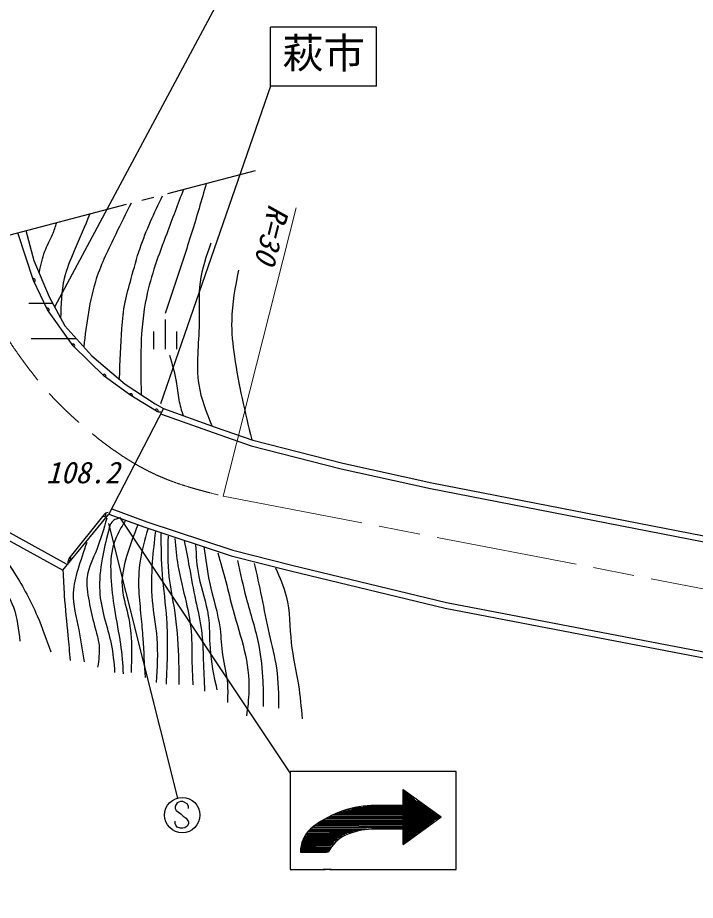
# Model space of a CAD drawing. Units: millimetres, scale not verified. Extents: x 40000 to 680000, y 20000 to 380000.
# Drawn here: x 99644 to 157149, y 262412 to 337259 of the extents above; entities that cross this region are included whole.
import ezdxf
from ezdxf.enums import TextEntityAlignment as Align

# ---------------------------------------------------------------- set-up
doc = ezdxf.new("R2010")
doc.units = ezdxf.units.MM
doc.header["$LTSCALE"] = 1000
doc.linetypes.add('CHAIN', pattern=[18.5, 12, -1.5, 3.5, -1.5])
for name, color, linetype, lineweight in [('M-BGD', 7, 'Continuous', 25), ('M-BMK', 2, 'CHAIN', 13), ('M-BMK-SRVR', 3, 'Continuous', 25), ('M-STR-HTXT', 7, 'Continuous', 13), ('M-STR-STR3', 7, 'Continuous', 25), ('M-STR-STRC', 7, 'Continuous', 25)]:
    doc.layers.add(name, color=color, linetype=linetype, lineweight=lineweight)
doc.styles.add('ＭＳ ゴシック', font='')
doc.styles.get('ＭＳ ゴシック').set_extended_font_data('MS Gothic')

msp = doc.modelspace()

# ---------------------------------------------------------------- linework, layer by layer
at = {"layer": 'M-BGD'}
for p, q in [((100995, 314978), (99658, 319027)), ((100338, 319204), (101007, 316679)), ((101007, 316679), (102329, 313581)), ((102170, 312481), (100995, 314978)), ((100590, 313056), (102613, 313052)), ((102329, 313581), (103650, 311121)), ((104344, 309426), (102170, 312481)), ((112163, 311660), (112163, 309160)), ((103650, 311121), (105951, 308571)), ((111163, 310660), (111163, 309160)), ((113163, 309160), (113163, 310660)), ((100789, 310056), (104618, 310048)), ((106988, 306870), (104344, 309426)), ((105951, 308571), (108759, 306174)), ((109250, 305225), (106988, 306870)), ((108759, 306174), (111320, 304514)), ((111424, 303903), (109250, 305225)), ((112029, 304116), (107394, 295160)), ((111320, 304514), (112029, 304116)), ((112029, 304116), (116404, 302541)), ((111860, 303645), (116238, 302069)), ((116404, 302541), (119613, 301434)), ((116238, 302069), (119469, 300955)), ((119469, 300955), (127108, 299009)), ((119613, 301434), (127224, 299496)), ((86912, 300219), (103765, 290941)), ((86950, 299513), (103476, 290416)), ((127224, 299496), (134786, 297815)), ((127108, 299009), (134684, 297326)), ((134684, 297326), (267222, 271579)), ((134786, 297815), (267341, 272065)), ((103476, 290416), (107394, 295160)), ((104020, 291385), (106986, 295109)), ((107394, 295160), (110450, 294049)), ((107626, 295607), (110614, 294521)), ((110614, 294521), (117897, 292114)), ((110450, 294049), (117756, 291634)), ((117897, 292114), (122906, 290827)), ((117756, 291634), (122786, 290342)), ((122906, 290827), (136030, 287669)), ((122786, 290342), (135924, 287180)), ((136030, 287669), (265070, 262903)), ((135924, 287180), (264976, 262412))]:
    msp.add_line(p, q, dxfattribs=at)
for centre, radius, start, end in [((100995, 314978), 150, 295.20112, 108.27879), ((102170, 312481), 150, 305.43331, 115.20112), ((104344, 309426), 150, 315.97102, 125.43331), ((106988, 306870), 150, 323.97263, 135.97102), ((109250, 305225), 150, 328.69588, 143.97263), ((111424, 303903), 150, 328.69588, 148.69588), ((111683, 304331), 500, 238.69588, 283.69588), ((106986, 295109), 150, 231.46593, 51.46593), ((107377, 294798), 500, 96.46593, 141.46593), ((104411, 291074), 500, 141.46593, 186.46593), ((104020, 291385), 150, 231.46593, 51.46593)]:
    msp.add_arc(centre, radius, start, end, dxfattribs=at)
for points, knots in [([(113715, 322702), (113241, 321450), (112767, 320198), (112292, 318939), (111623, 317165), (110952, 315378), (110569, 313540), (110011, 310861), (110067, 308075), (110123, 305290)], [0, 0, 0, 0, 1, 1, 1, 2, 2, 2, 3, 3, 3, 3]), ([(115655, 323210), (115246, 321796), (114838, 320382), (114398, 318977), (113969, 317606), (113510, 316244), (113058, 314880), (112758, 313975), (112460, 313068), (112163, 312162)], [0, 0, 0, 0, 1, 1, 1, 2, 2, 2, 3, 3, 3, 3]), ([(108293, 306659), (108335, 308074), (108377, 309490), (108486, 310904), (108544, 311648), (108619, 312392), (108764, 313123), (108898, 313803), (109092, 314472), (109279, 315143), (109519, 316006), (109746, 316872), (110031, 317717), (110545, 319242), (111243, 320700), (111942, 322158)], [0, 0, 0, 0, 1, 1, 1, 2, 2, 2, 3, 3, 3, 4, 4, 4, 5, 5, 5, 5]), ([(109266, 321539), (108833, 320661), (108399, 319783), (107965, 318901), (107355, 317661), (106744, 316413), (106319, 315110), (105715, 313261), (105485, 311302), (105254, 309342)], [0, 0, 0, 0, 1, 1, 1, 2, 2, 2, 3, 3, 3, 3]), ([(105782, 320628), (105335, 319583), (104889, 318538), (104442, 317484), (104118, 316718), (103794, 315947), (103600, 315148), (103337, 314061), (103316, 312921), (103295, 311782)], [0, 0, 0, 0, 1, 1, 1, 2, 2, 2, 3, 3, 3, 3]), ([(101494, 315684), (101614, 316284), (101734, 316883), (101953, 317446), (102142, 317928), (102404, 318383), (102604, 318863), (102745, 319198), (102856, 319545), (102967, 319892)], [0, 0, 0, 0, 1, 1, 1, 2, 2, 2, 3, 3, 3, 3]), ([(116045, 318135), (115660, 317047), (115275, 315960), (115126, 314842), (114972, 313690), (115068, 312506), (115049, 311319), (115022, 309577), (114748, 307827), (115011, 306150), (115198, 304957), (115656, 303801), (116114, 302645)], [0, 0, 0, 0, 1, 1, 1, 2, 2, 2, 3, 3, 3, 4, 4, 4, 4]), ([(118381, 315838), (118108, 314425), (117835, 313012), (117806, 311587), (117786, 310567), (117891, 309541), (118036, 308524), (118377, 306140), (118939, 303806), (119502, 301472)], [0, 0, 0, 0, 1, 1, 1, 2, 2, 2, 3, 3, 3, 3]), ([(112522, 308639), (112746, 307905), (112970, 307171), (113096, 306418), (113184, 305897), (113225, 305366), (113326, 304848), (113413, 304400), (113545, 303961), (113676, 303523)], [0, 0, 0, 0, 1, 1, 1, 2, 2, 2, 3, 3, 3, 3]), ([(77857, 303538), (78965, 302938), (80072, 302339), (81180, 301738), (82883, 300816), (84588, 299893), (86166, 298761), (86768, 298328), (87353, 297865), (88000, 297515), (88634, 297172), (89329, 296936), (89974, 296615), (91183, 296011), (92219, 295104), (93263, 294226), (94183, 293452), (95109, 292701), (95963, 291872), (96647, 291208), (97284, 290494), (97867, 289725), (98444, 288965), (98967, 288150), (99286, 287267), (99616, 286357), (99728, 285376), (99840, 284394)], [0, 0, 0, 0, 1, 1, 1, 2, 2, 2, 3, 3, 3, 4, 4, 4, 5, 5, 5, 6, 6, 6, 7, 7, 7, 8, 8, 8, 9, 9, 9, 9]), ([(86314, 299342), (87162, 298897), (88010, 298452), (88844, 297981), (89732, 297479), (90604, 296947), (91500, 296462), (92553, 295891), (93638, 295384), (94678, 294777), (95705, 294178), (96688, 293481), (97512, 292633), (98234, 291889), (98833, 291028), (99388, 290144), (100114, 288987), (100765, 287790), (101303, 286544), (101734, 285544), (102093, 284513), (102451, 283481)], [0, 0, 0, 0, 1, 1, 1, 2, 2, 2, 3, 3, 3, 4, 4, 4, 5, 5, 5, 6, 6, 6, 7, 7, 7, 7]), ([(107199, 294815), (106954, 293928), (106708, 293040), (106357, 292173), (106049, 291412), (105661, 290667), (105553, 289876), (105459, 289190), (105576, 288470), (105706, 287770), (105837, 287068), (105980, 286386), (106166, 285702), (106317, 285144), (106495, 284585), (106548, 284017), (106605, 283411), (106519, 282795), (106434, 282179)], [0, 0, 0, 0, 1, 1, 1, 2, 2, 2, 3, 3, 3, 4, 4, 4, 5, 5, 5, 6, 6, 6, 6]), ([(108205, 294788), (108062, 294752), (107920, 294716), (107807, 294644), (107532, 294470), (107436, 294085), (107346, 293721), (107134, 292872), (106954, 292142), (106815, 291367), (106656, 290483), (106552, 289541), (106607, 288621), (106653, 287861), (106807, 287117), (106999, 286382), (107193, 285642), (107425, 284912), (107576, 284166), (107738, 283371), (107807, 282557), (107877, 281743)], [0, 0, 0, 0, 1, 1, 1, 2, 2, 2, 3, 3, 3, 4, 4, 4, 5, 5, 5, 6, 6, 6, 7, 7, 7, 7]), ([(108803, 294647), (108535, 294208), (108268, 293769), (108054, 293301), (107895, 292950), (107765, 292583), (107681, 292209), (107506, 291434), (107521, 290624), (107566, 289824), (107618, 288904), (107709, 287997), (107853, 287095), (108011, 286107), (108233, 285127), (108370, 284135), (108487, 283298), (108544, 282452), (108600, 281607)], [0, 0, 0, 0, 1, 1, 1, 2, 2, 2, 3, 3, 3, 4, 4, 4, 5, 5, 5, 6, 6, 6, 6]), ([(109842, 294241), (109499, 293361), (109157, 292481), (108884, 291561), (108643, 290746), (108457, 289901), (108501, 289072), (108546, 288248), (108817, 287440), (108999, 286621), (109190, 285762), (109281, 284890), (109305, 284017), (109327, 283252), (109297, 282486), (109267, 281720)], [0, 0, 0, 0, 1, 1, 1, 2, 2, 2, 3, 3, 3, 4, 4, 4, 5, 5, 5, 5]), ([(110684, 293896), (110428, 292997), (110172, 292098), (110033, 291178), (109910, 290357), (109880, 289519), (109918, 288689), (109952, 287958), (110039, 287233), (110110, 286506), (110171, 285882), (110220, 285256), (110263, 284630), (110339, 283520), (110397, 282409), (110454, 281298)], [0, 0, 0, 0, 1, 1, 1, 2, 2, 2, 3, 3, 3, 4, 4, 4, 5, 5, 5, 5]), ([(111335, 293705), (111233, 292839), (111130, 291972), (111067, 291101), (110987, 290005), (110969, 288902), (111067, 287808), (111162, 286745), (111366, 285691), (111450, 284630), (111548, 283386), (111480, 282131), (111412, 280877)], [0, 0, 0, 0, 1, 1, 1, 2, 2, 2, 3, 3, 3, 4, 4, 4, 4]), ([(111797, 293526), (111808, 292365), (111818, 291204), (111906, 290048), (112001, 288791), (112187, 287540), (112275, 286283), (112403, 284445), (112321, 282596), (112238, 280747)], [0, 0, 0, 0, 1, 1, 1, 2, 2, 2, 3, 3, 3, 3]), ([(105515, 292748), (105247, 291989), (104979, 291230), (104749, 290450), (104560, 289809), (104396, 289154), (104366, 288497), (104317, 287451), (104607, 286402), (104825, 285357), (105015, 284449), (105150, 283544), (105285, 282639)], [0, 0, 0, 0, 1, 1, 1, 2, 2, 2, 3, 3, 3, 4, 4, 4, 4]), ([(112407, 293284), (112385, 292143), (112363, 291003), (112484, 289876), (112587, 288914), (112793, 287963), (112943, 287004), (113144, 285724), (113244, 284430), (113288, 283136), (113315, 282332), (113321, 281528), (113326, 280724)], [0, 0, 0, 0, 1, 1, 1, 2, 2, 2, 3, 3, 3, 4, 4, 4, 4]), ([(112982, 293092), (113052, 292323), (113123, 291554), (113250, 290795), (113423, 289752), (113703, 288728), (113939, 287693), (114126, 286871), (114287, 286041), (114360, 285204), (114439, 284302), (114417, 283392), (114437, 282485), (114450, 281885), (114481, 281285), (114513, 280686)], [0, 0, 0, 0, 1, 1, 1, 2, 2, 2, 3, 3, 3, 4, 4, 4, 5, 5, 5, 5]), ([(113786, 292901), (113928, 292161), (114071, 291421), (114207, 290680), (114380, 289735), (114543, 288788), (114743, 287846), (114921, 287005), (115129, 286169), (115241, 285319), (115350, 284484), (115366, 283637), (115394, 282792), (115423, 281909), (115466, 281029), (115509, 280150)], [0, 0, 0, 0, 1, 1, 1, 2, 2, 2, 3, 3, 3, 4, 4, 4, 5, 5, 5, 5]), ([(114743, 292556), (114791, 291656), (114838, 290756), (115011, 289876), (115231, 288756), (115653, 287669), (115815, 286544), (115945, 285638), (115907, 284706), (115968, 283787), (116048, 282599), (116295, 281432), (116543, 280264)], [0, 0, 0, 0, 1, 1, 1, 2, 2, 2, 3, 3, 3, 4, 4, 4, 4]), ([(115442, 292405), (115578, 291394), (115713, 290382), (115929, 289384), (116215, 288064), (116640, 286769), (116815, 285435), (116911, 284701), (116931, 283955), (117036, 283220), (117154, 282404), (117376, 281601), (117443, 280784), (117485, 280259), (117464, 279728), (117443, 279197)], [0, 0, 0, 0, 1, 1, 1, 2, 2, 2, 3, 3, 3, 4, 4, 4, 5, 5, 5, 5]), ([(116619, 291867), (116859, 291066), (117099, 290264), (117308, 289455), (117520, 288639), (117700, 287816), (117921, 287004), (118228, 285878), (118612, 284774), (118878, 283634), (119142, 282506), (119291, 281343), (119261, 280188), (119243, 279471), (119157, 278757), (119070, 278044)], [0, 0, 0, 0, 1, 1, 1, 2, 2, 2, 3, 3, 3, 4, 4, 4, 5, 5, 5, 5]), ([(118304, 291216), (118530, 290165), (118756, 289115), (119032, 288076), (119391, 286723), (119834, 285389), (120104, 284017), (120299, 283022), (120403, 282007), (120448, 280992), (120480, 280277), (120484, 279562), (120487, 278848)], [0, 0, 0, 0, 1, 1, 1, 2, 2, 2, 3, 3, 3, 4, 4, 4, 4]), ([(119721, 290986), (119931, 290043), (120140, 289099), (120334, 288153), (120550, 287093), (120745, 286030), (120984, 284974), (121202, 284018), (121455, 283068), (121597, 282102), (121762, 280980), (121775, 279837), (121789, 278695)], [0, 0, 0, 0, 1, 1, 1, 2, 2, 2, 3, 3, 3, 4, 4, 4, 4]), ([(121521, 290603), (121877, 289811), (122234, 289018), (122440, 288191), (122755, 286919), (122713, 285565), (122861, 284247), (122996, 283046), (123288, 281874), (123473, 280686), (123621, 279736), (123701, 278775), (123780, 277814)], [0, 0, 0, 0, 1, 1, 1, 2, 2, 2, 3, 3, 3, 4, 4, 4, 4]), ([(103485, 290374), (103518, 289671), (103551, 288969), (103600, 288267), (103679, 287130), (103798, 285995), (103906, 284860), (103973, 284158), (104035, 283456), (104098, 282753)], [0, 0, 0, 0, 1, 1, 1, 2, 2, 2, 3, 3, 3, 3])]:
    msp.add_open_spline(points, degree=3, knots=knots, dxfattribs=at)
at = {"layer": 'M-BMK'}
msp.add_line((117075, 296687), (182761, 284016), dxfattribs=at)
msp.add_open_spline([(95697, 316992), (96093, 315691), (96489, 314389), (97041, 313156), (97727, 311623), (98654, 310198), (99631, 308817), (100493, 307598), (101394, 306414), (102395, 305317), (103245, 304387), (104168, 303519), (105124, 302693), (106267, 301706), (107458, 300779), (108729, 299964), (109806, 299272), (110941, 298662), (112123, 298179), (113717, 297527), (115396, 297107), (117075, 296687)], degree=3, knots=[0, 0, 0, 0, 1, 1, 1, 2, 2, 2, 3, 3, 3, 4, 4, 4, 5, 5, 5, 6, 6, 6, 7, 7, 7, 7], dxfattribs=at)
at = {"layer": 'M-BMK-SRVR'}
for p, q in [((112385, 322354), (119820, 324299)), ((110182, 321779), (111187, 322041)), ((96530, 318209), (108895, 321442))]:
    msp.add_line(p, q, dxfattribs=at)
at = {"layer": 'M-STR-HTXT'}
msp.add_line((123266, 321143), (117075, 296687), dxfattribs=at)
at = {"layer": 'M-STR-STR3'}
for p, q in [((102787, 312728), (121768, 348123)), ((130106, 336454), (121106, 336454)), ((121106, 331454), (121106, 336454)), ((130106, 331454), (130106, 336454)), ((121106, 331454), (111756, 304504)), ((130106, 331454), (121106, 331454))]:
    msp.add_line(p, q, dxfattribs=at)
at = {"layer": 'M-STR-STRC'}
for p, q in [((122756, 273215), (108313, 294905)), ((113227, 271090), (107370, 294379)), ((136856, 273335), (122756, 273335)), ((122756, 273335), (122756, 265035)), ((136856, 265035), (136856, 273335)), ((132356, 271822), (135590, 269502)), ((132356, 267146), (132356, 271822)), ((132430, 267201), (132430, 271768)), ((132530, 267274), (132530, 271696)), ((132630, 267347), (132630, 271625)), ((132730, 267419), (132730, 271553)), ((132830, 267492), (132830, 271481)), ((132930, 267565), (132930, 271418)), ((133030, 267638), (133030, 271318)), ((133130, 267711), (133130, 271218)), ((133230, 267784), (133230, 271118)), ((133330, 267856), (133330, 271018)), ((113188, 270686), (113002, 270410)), ((113002, 270410), (113006, 270212)), ((113006, 270212), (113101, 270019)), ((113476, 270785), (113188, 270686)), ((113658, 270781), (113476, 270785)), ((114033, 270603), (113658, 270781)), ((114128, 270406), (114033, 270603)), ((114128, 270212), (114128, 270406)), ((132365, 270261), (128263, 270261)), ((132365, 270361), (128974, 270361)), ((132361, 270456), (129654, 270456)), ((133430, 268061), (133430, 270918)), ((133530, 268161), (133530, 270818)), ((133630, 268075), (133630, 270908)), ((133730, 268148), (133730, 270836)), ((133829, 268219), (133829, 270765)), ((133929, 268292), (133929, 270694)), ((134029, 268365), (134029, 270622)), ((134129, 268438), (134129, 270550)), ((134229, 268511), (134229, 270479)), ((134329, 268584), (134329, 270407)), ((134429, 268656), (134429, 270335)), ((134529, 268729), (134529, 270264)), ((113101, 270019), (113484, 269746)), ((113484, 269746), (113678, 269549)), ((113678, 269549), (113946, 269375)), ((132349, 269513), (126125, 269495)), ((132315, 269629), (126309, 269622)), ((132382, 269746), (126621, 269746)), ((132382, 269746), (126621, 269746)), ((132482, 269862), (126911, 269860)), ((132365, 269978), (127259, 269978)), ((132432, 270062), (127626, 270079)), ((132365, 270178), (127960, 270161)), ((132356, 267146), (135590, 269502)), ((134629, 268866), (134629, 270161)), ((134729, 268921), (134729, 270057)), ((134829, 268977), (134829, 269942)), ((134929, 269063), (134929, 269884)), ((135029, 269178), (135029, 269827)), ((135129, 269236), (135129, 269769)), ((135129, 269236), (135129, 269769)), ((135229, 269294), (135229, 269711)), ((135329, 269351), (135329, 269653)), ((135429, 269409), (135429, 269596)), ((113006, 268940), (113002, 269122)), ((113065, 268786), (113006, 268940)), ((113192, 268620), (113065, 268786)), ((114037, 268711), (113824, 268573)), ((113946, 269375), (114136, 269075)), ((114128, 268909), (114037, 268711)), ((114136, 269075), (114128, 268909)), ((132299, 268714), (124897, 268748)), ((132349, 268831), (125097, 268814)), ((132315, 268914), (125114, 268914)), ((132315, 269014), (125263, 269014)), ((132299, 269113), (125444, 269104)), ((132399, 269197), (125574, 269184)), ((132399, 269313), (125740, 269284)), ((132315, 269396), (125935, 269396)), ((132946, 267576), (134329, 268959)), ((132946, 267576), (134329, 268959)), ((113472, 268530), (113192, 268620)), ((113674, 268530), (113472, 268530)), ((113824, 268573), (113674, 268530)), ((127413, 267989), (124066, 267955)), ((127276, 267933), (124098, 267966)), ((127608, 268049), (124232, 268082)), ((128107, 268232), (124282, 268232)), ((127875, 268132), (124332, 268182)), ((128523, 268315), (124353, 268304)), ((129254, 268423), (124469, 268432)), ((132365, 268548), (124635, 268534)), ((132299, 268615), (124779, 268653)), ((132356, 268435), (129688, 268440)), ((126510, 267343), (123774, 267334)), ((126455, 267234), (123813, 267219)), ((126631, 267448), (123849, 267434)), ((126841, 267550), (123896, 267533)), ((126789, 267623), (123949, 267617)), ((126960, 267700), (124016, 267716)), ((127193, 267800), (124032, 267800)), ((127193, 267849), (124149, 267883)), ((123633, 266489), (125859, 266489)), ((126145, 266785), (123666, 266818)), ((126287, 266953), (123677, 266918)), ((126153, 266736), (123683, 266718)), ((126099, 266635), (123683, 266652)), ((126261, 267051), (123716, 267018)), ((125978, 266569), (123716, 266552)), ((126409, 267118), (123750, 267118)), ((126161, 266868), (123766, 266851)), ((126031, 266489), (125772, 266489)), ((122756, 265035), (125778, 265035)), ((126254, 265035), (125570, 265035)), ((126127, 265035), (136856, 265035))]:
    msp.add_line(p, q, dxfattribs=at)
msp.add_circle((113613, 269641), 1500, dxfattribs=at)
for centre, radius, start, end in [((130083, 261619), 8848, 92.77852, 129.13862), ((126418, 266464), 2784, 133.5783, 179.48678), ((129837, 262709), 5732, 91.48943, 114.32551), ((128575, 265388), 2772, 113.37197, 156.59136)]:
    msp.add_arc(centre, radius, start, end, dxfattribs=at)

# ---------------------------------------------------------------- texts
at = {"layer": 'M-BGD', "style": 'ＭＳ ゴシック', "oblique": 15}
msp.add_text('108.2', height=1833, dxfattribs=at).set_placement((102049, 297227), align=Align.BOTTOM_LEFT)
at = {"layer": 'M-STR-HTXT', "style": 'ＭＳ ゴシック', "oblique": 15}
msp.add_text('R=30', height=1833, rotation=255.793, dxfattribs=at).set_placement((121866, 321301), align=Align.MIDDLE_LEFT)
at = {"layer": 'M-STR-STR3', "style": 'ＭＳ ゴシック'}
msp.add_text('萩市', height=2566, dxfattribs=at).set_placement((122106, 332204), align=Align.BOTTOM_LEFT)

doc.saveas('drawing.dxf')
